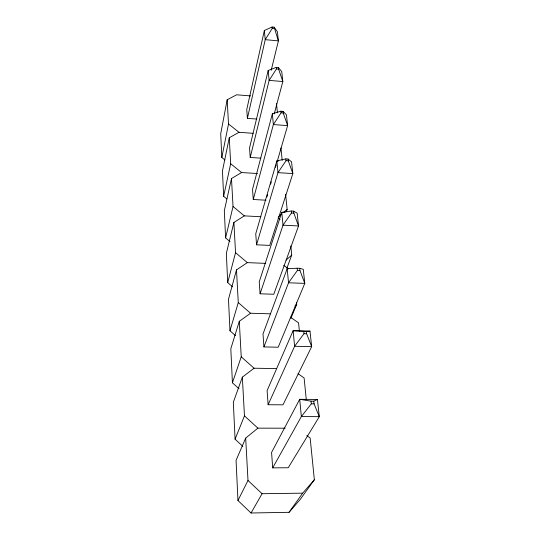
<?xml version="1.0" encoding="UTF-8"?>
<svg xmlns="http://www.w3.org/2000/svg" width="540" height="540" viewBox="0 0 540 540"><rect width="100%" height="100%" fill="white"/><g stroke="black" fill="none" stroke-linecap="round" stroke-linejoin="round"><path stroke-width="0.81" d="M250.661 95.918L236.621 94.797L227.185 99.765L220.705 133.738L221.819 157.457L224.924 159.968M221.819 157.457L228.508 123.977L227.185 99.765M253.145 133.306L239.011 132.3L229.264 137.74L222.453 170.91L223.648 196.283L226.861 198.936M223.648 196.283L230.681 163.735L229.264 137.74M271.208 70.274L278.404 40.885L277.405 31.745L274.138 27.196L272.106 27L264.35 30.497L246.753 109.519L247.394 118.361L256.858 119.07M257.512 173.536L241.583 172.55L231.491 178.531L224.323 210.688L225.605 237.89L230 241.596M247.394 118.361L265.228 39.656L264.35 30.497M225.605 237.89L233.024 206.51L231.491 178.531M274.252 113.846L282.825 81.533L281.745 71.638L278.417 67.561L276.305 67.379L268.184 70.47L249.534 147.974L250.222 157.464L260.84 158.159M260.874 216.729L244.343 215.872L233.894 222.453L226.334 253.361L227.704 282.602L232.632 286.848M250.222 157.464L269.129 80.386L276.466 68.904L276.305 67.379M227.704 282.602L235.541 252.659L233.894 222.453M277.142 161.71L287.624 125.611L286.45 114.872L283.061 111.362L280.861 111.193L272.336 113.798L252.524 189.29L253.267 199.503L265.964 200.205M253.267 199.503L273.368 124.565L281.036 112.847L280.861 111.193M265.748 263.378L247.327 262.629L236.486 269.892L228.488 299.248L229.972 330.764L235.427 335.583M266.895 196.999L267.59 194.589M270.621 184.167L271.316 181.757M275.508 167.319L276.21 164.916M229.972 330.764L238.275 302.596L236.486 269.892M256.547 244.809L277.972 172.645L286.011 160.697L285.822 158.888L276.851 160.906L255.744 233.793L256.547 244.809L269.723 245.403L292.842 173.57L291.566 161.865L288.117 159.044L285.822 158.888M270.486 313.821L250.56 313.247L239.294 321.287L230.816 348.732L232.423 382.799L239.018 388.766M286.355 211.788L287.145 209.412L285.62 194.306M260.091 293.794L283.007 225.173L291.452 212.996L291.242 211.019L281.779 212.335L259.227 281.867L260.091 293.794L273.793 294.253L298.539 225.95L297.149 213.145L293.639 211.147L291.242 211.019M232.423 382.799L241.232 356.812L239.294 321.287M276.385 368.577L254.07 368.226L242.345 377.15L233.334 402.253L235.076 439.195L242.825 446.384M286.875 268.238L291.735 255.069L290.817 245.936M287.179 268.684L263 333.97L263.932 346.916L278.201 347.213L304.79 283.379L303.264 269.318L299.7 268.326L297.196 268.225L287.179 268.684L288.529 282.791L263.932 346.916M235.076 439.195L244.465 415.874L242.345 377.15M290.918 318.269L296.703 304.418L296.541 302.765M285.147 428.2L257.891 428.146L245.68 438.089L236.068 460.323L237.958 500.519L251.046 513L289.049 512.312L300.125 499.574L314.354 479.77L310.156 438.048L306.794 435.591M268.117 404.723L294.611 346.275L304 333.693L303.75 331.29L293.119 330.703L267.098 390.616L268.117 404.723L282.994 404.831L311.675 346.639L309.987 331.128L293.119 330.703L294.611 346.275L311.675 346.639L306.639 333.761L306.382 331.358L303.75 331.29M237.958 500.519L247.995 480.465L245.68 438.089M272.687 467.87L301.354 416.576L311.297 403.832L311.02 401.159L299.693 399.303L271.573 452.432L272.687 467.87L288.232 467.748L319.295 416.664L317.425 399.452L299.693 399.303L301.354 416.576L319.295 416.664L314.071 403.853L313.787 401.18L317.425 399.452M251.046 513L262.076 493.715L302.67 493.162L314.354 479.77M272.106 27L272.255 28.404L265.228 39.656L278.404 40.885L274.138 27.196M289.049 512.312L302.67 493.162M297.196 268.225L297.418 270.405L288.529 282.791L304.79 283.379L299.93 270.5L299.7 268.326M294.968 306.059L296.703 304.418M286.065 260.104L291.735 255.069M278.62 216.56L281.664 214.009M283.487 212.476L287.145 209.412M306.382 331.358L309.987 331.128M311.02 401.159L313.787 401.18M311.297 403.832L314.071 403.853M304 333.693L306.639 333.761M297.418 270.405L299.93 270.5M285.012 212.504L281.779 212.335L283.007 225.173L298.539 225.95L293.848 213.125L293.639 211.147M291.452 212.996L293.848 213.125M286.011 160.697L288.306 160.846L292.842 173.57L277.972 172.645L276.851 160.906L278.485 161.014M281.036 112.847L283.237 113.015L287.624 125.611L273.368 124.565L272.336 113.798M276.466 68.904L278.579 69.086L282.825 81.533L269.129 80.386L268.184 70.47M272.255 28.404L274.286 28.6M278.066 218.025L280.064 219.375M283.736 265.457L288.596 268.778M290.365 317.142L298.566 322.88L299.403 331.223M298.026 373.646L304.108 378L306.281 399.573M228.508 123.977L239.011 132.3M230.681 163.735L241.583 172.55M233.024 206.51L244.343 215.872M235.541 252.659L247.327 262.629M238.275 302.596L250.56 313.247M241.232 356.812L254.07 368.226M244.465 415.874L257.891 428.146M247.995 480.465L262.076 493.715M278.417 67.561L278.579 69.086M283.061 111.362L283.237 113.015M288.117 159.044L288.306 160.846M276.494 103.639L277.412 112.745M280.955 147.947L282.211 160.407"/></g></svg>
